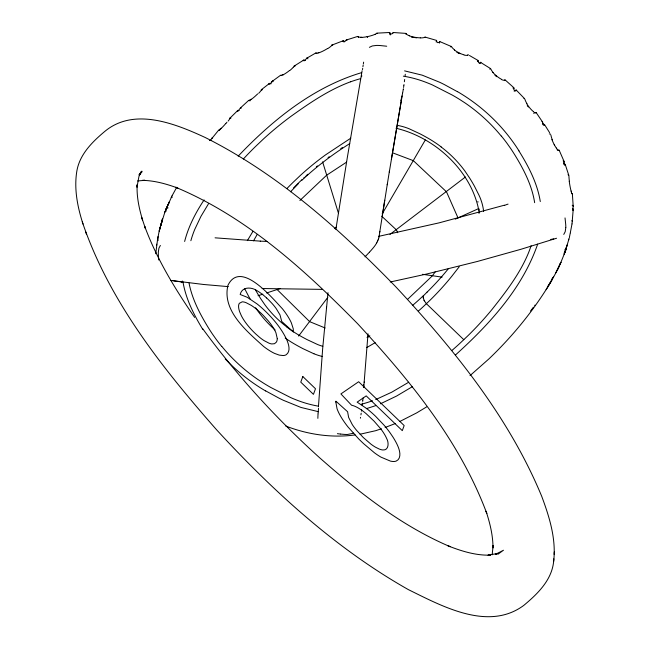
<?xml version="1.0" encoding="UTF-8"?>
<svg xmlns="http://www.w3.org/2000/svg" width="649" height="649" viewBox="0 0 649 649"><rect width="100%" height="100%" fill="white"/><g stroke="black" fill="none" stroke-linecap="round" stroke-linejoin="round"><path stroke-width="0.97" d="M565.79 227.596L565.198 231.709L563.762 234.427M542.645 122.88L543.359 125.046L544.397 125.176M573.132 206.65L573.099 205.822L572.199 205.198M572.012 223.873L573.213 209.44L572.645 208.67M318.432 406.834L322.667 348.618L327.988 292.675M318.026 414.176L317.888 417.072A47.839 45.065 20.2 0 0 317.872 418.362M363.805 387.607L364.17 381.969M82.277 221.836C108.991 300.982 162.185 367.878 216.652 429.865C273.091 491.155 335.565 548.446 408.432 589.657C442.229 606.255 488.308 631.607 523.735 605.436C537.494 593.973 551.837 580.165 553.662 561.336C556.298 539.019 549.443 517.066 541.745 496.396C508.938 417.015 453.854 349.138 395.793 286.809C339.459 228.902 277.837 173.964 205.149 137.474C174.759 123.432 133.516 106.874 104.246 131.877C91.996 142.18 79.681 154.543 76.858 171.003C73.881 188.867 77.531 207.063 83.023 224.075M318.051 413.746L318.513 408.383M364.154 382.245L368.007 333.829M477.891 61.152L478.808 62.872L480.536 62.921M553.662 561.336L553.84 558.813M554.116 554.384L554.287 551.901M436.444 41.171L437.604 42.656L439.454 42.242M560.387 263.591L564.906 252.437L569.287 237.899M513.773 88.507C513.521 89.578 514.933 91.769 516.044 90.69A21.36 5.946 35 0 0 516.085 90.487M155.728 253.718L157.95 236.609M363.042 398.048L362.815 400.23M326.406 308.348L326.528 307.196M367.553 37.561L367.618 36.952M362.783 400.547L362.686 401.415M405.292 74.254L405.13 75.706M361.615 76.744L361.753 75.6M362.483 403.159L362.385 404.027M362.239 405.211L362.345 404.343M404.668 79.47L404.376 81.742M362.515 69.621L362.694 68.332M361.647 409.844L361.469 411.142M403.994 84.532L403.873 85.4M563.949 162.12C563.754 162.875 563.973 165.755 565.052 165.008M403.832 85.676L403.564 87.445M362.921 66.733L363.172 65.014M361.185 413.17L360.933 414.889M378.708 238.224L378.911 237.534A33.926 4.811 -46.1 0 0 379.024 236.893L379.868 231.36M335.874 229.365L347.272 157.829L362.11 70.749M379.746 232.131L387.315 184.17M382.212 216.255L384.735 200.233M363.359 63.845L363.635 62.142M403.297 89.181L403.37 88.743M387.218 184.762L389.441 171.085M403.256 89.416L402.64 92.953M389.278 172.05L402.12 95.963M391.355 159.419L401.634 98.737M303.521 60.503C303.886 61.679 305.833 59.554 306.158 58.905M156.49 245.557L156.717 244.186M360.536 417.331L360.39 418.183M343.053 41.276C343.345 42.696 345.625 41.106 346.014 40.287M513.805 88.272L513.87 87.729L505.125 79.924L504.549 80.151M542.718 122.255L536.179 112.602L534.76 112.739M492.145 554.798L493.167 545.436L492.989 547.918C493.013 535.376 489.946 523.078 486.06 511.242L486.799 513.432C459.76 440.931 409.543 379.811 357.558 323.648C304.422 269.676 246.433 216.798 175.692 187.261M563.997 161.852L564.038 161.203L563.129 160.83M571.996 223.986L570.293 232.886M402.599 93.196L401.796 97.001A49.527 46.663 20.2 0 1 400.831 100.441M573.205 206.285L572.361 193.751A9.362 1.006 80.9 0 1 571.331 192.209M570.211 233.275L569.424 237.234M477.94 60.868L478.013 60.43L469.446 55.481M573.026 207.128L572.929 210.308M573.213 209.44L573.083 209.976M164.724 212.247A21.547 0.568 -57 0 0 164.805 212.15L172.001 195.917M436.485 40.944L436.623 40.433L425.038 37.066M565.328 251.082L564.906 249.573M489.735 69.119L490.498 68.567L480.771 62.523M563.819 163.864L565.028 164.092L565.157 164.757M451.298 46.493L439.811 41.577L439.324 43.142M184.632 241.469C188.421 226.542 195.617 212.702 204.094 199.916M160.473 226.193L164.984 211.874M269.238 83.867C269.562 84.962 271.331 82.666 271.655 82.05M537.656 244.154C522.445 288.326 489.541 324.208 455.42 355.044M436.623 40.441L436.136 41.998M378.683 238.288L378.416 239.051M564.735 252.932L566.455 247.869M343.102 41.082L343.556 40.627L344.643 41.771M544.527 124.892L544.43 124.413L542.921 124.649M378.391 239.124L378.083 239.927M450.828 47.02L451.258 46.347M237.566 110.882L237.956 110.298L239.124 110.435M378.051 240L377.694 240.844M303.594 60.284L304.097 59.903L305.176 60.511M456.855 52.399L460.222 53.68M458.445 53.267L458.697 52.691M377.653 240.925L377.231 241.842M269.319 83.664L269.87 83.259L271.095 83.77M564.176 254.416L564.095 252.956M516.142 90.519L516.174 89.992L514.154 91.144M439.811 41.577L439.576 42.047M555.82 272.807L560.971 262.269L557.304 269.854A9.24 0.836 -62.9 0 1 556.866 270.779M166.168 208.783L168.05 207.858M427.074 292.123L423.326 295.895A17.012 5.16 46.5 0 0 423.164 297.234L424.032 300.203M253.532 240.844L257.207 234.394M165.081 211.696L166.339 210.901M176.739 187.269L172.074 195.779M496.169 76.696L496.469 76.144L494.944 75.219M247.366 240.625L252.923 231.393M219.646 130.408L218.494 130.335L210.211 140.541M306.352 58.572L306.896 58.207L307.983 58.816M271.809 81.782L273.213 81.587M425.322 139.949L382.156 213.919M239.976 108.521L241.298 108.067M346.152 40.068L357.664 36.433L358.613 37.285M181.379 282.648L182.345 281.017M547.383 287.109L553.67 276.701M546.134 289.681L552.396 279.33M551.674 280.538C534.614 309.37 513.245 335.598 489.078 358.767L470.022 375.609M392.645 33.14L393.294 32.807M208.402 203.924L200.939 216.377L194.676 229.584A116.139 109.405 20.2 0 0 190.863 240.706M239.473 109.348L238.345 110.719M435.179 271.882L432.226 275.971L407.507 299.44M327.818 297.323L298.629 336.052M459.224 266.731L451.858 276.198A308.859 290.963 20.2 0 1 430.068 300.195L422.702 307.172A308.819 290.922 20.2 0 1 418.386 311.058M479.708 63.432L480.828 62.174M160.368 245.444L158.908 248.194L158.315 252.266A41.414 39.013 20.2 0 0 158.388 255.479L158.64 258.537M477.38 60.974L477.948 60.406M467.564 55.433L468.132 54.808M369.614 251.99L369.687 251.909A22.829 3.237 -46.1 0 0 370.798 250.692L372.777 248.421A11.601 1.647 -46.1 0 0 374.595 246.133L374.724 245.963A14.513 2.061 -46.1 0 0 375.803 244.397L375.885 244.267A23.981 3.399 -46.1 0 0 376.598 243.059M238.175 156.141C272.499 120.097 313.24 87.023 361.542 72.664M369.419 252.201L365.655 256.185M290.582 191.771L298.199 183.837M365.03 256.842L365.533 256.314M139.851 173.867L141.944 171.734L138.983 175.027L141.888 171.133L139.519 174.946L140.792 172.034L138.918 176.577L136.98 187.172L137.158 184.665C136.541 196.696 139.137 208.605 142.585 220.06L141.839 217.821L145.457 228.618L144.743 226.46C156.823 259.016 175.003 288.902 194.635 317.402M237.769 110.476L229.908 118.191A3.789 1.541 72.6 0 0 229.77 118.402M302.077 179.546L298.946 182.572A302.645 285.114 20.2 0 0 293.445 188.105M451.907 350.484A360.698 339.792 20.2 0 0 459.492 343.743L468.043 335.622A360.755 339.849 20.2 0 0 491.966 309.516C505.887 291.945 519.817 273.854 528.448 252.98A116.139 109.405 20.2 0 0 531.101 245.671M299.895 200.509L326.577 175.254L346.582 162.136M423.489 295.579L419.846 298.97A302.58 285.049 20.2 0 1 412.391 305.574M334.77 228.553L336.223 227.182M238.191 110.874L237.518 111.287M303.886 177.834L304.34 177.412M301.777 180.381C316.485 166.558 332.645 154.324 349.746 143.607M305.257 176.569L305.711 176.147M211.671 138.172L212.637 137.921M240.146 108.213L248.608 100.473L250.084 100.822M209.659 140.573L211.079 140.468M497.929 554.246L503.47 550.23L495.309 554.465L498.27 553.362L487.983 555.171L490.506 555.13C475.831 555.633 461.544 551.147 448.037 545.85L450.179 546.693C401.398 525.958 359.222 492.648 319.73 457.853C276.482 418.808 236.934 375.56 202.537 328.508M392.231 33.634L390.828 34.146L389.53 33.772M269.424 83.445L261.377 89.692L262.553 89.749M465.422 176.999L389.944 234.427M369.386 47.336L372.283 45.957L376.59 45.422A41.414 39.013 20.2 0 1 379.908 45.519L386.715 46.225M271.955 81.539L280.473 75.333A9.524 1.355 -31.6 0 0 283.353 74.448M229.908 118.191L230.963 118.077M340.766 148.653L342.396 147.558M505.052 79.981L505.068 79.973A9.467 2.604 39.2 0 1 501.628 79.592M412.391 386.666L396.571 396.052L380.444 403.792M408.692 382.245L391.72 392.199L375.714 399.581M294.102 66.182A3.789 1.322 84.7 0 1 294.257 66.011L303.7 60.065M375.163 342.68L366.677 347.613M426.62 406.899L416.707 412.878L399.638 421.574M350.809 138.164L325.709 154.762A308.851 290.955 20.2 0 0 300.414 175.384L293.064 182.369A308.9 291.003 20.2 0 0 286.955 188.535M306.458 58.386L315.795 52.975L317.004 53.502M369.857 335.825L367.991 336.912M294.248 65.987L295.165 66.011M512.921 88.021L513.757 87.664M367.026 337.423L368.754 336.466M332.726 45.195L331.947 45.073L343.556 40.627M353.762 433.175L347.556 434.473A41.414 39.013 20.2 0 1 344.197 434.384L340.579 434.067M455.257 219.143L478.272 208.759M395.184 423.586L385.117 427.496M171.231 197.377L172.326 197.207M350.622 81.766C328.986 89.732 309.792 102.891 291.166 116.195A360.714 339.808 20.2 0 0 263.632 138.813L255.081 146.934A360.763 339.865 20.2 0 0 243.326 159.046M375.722 405.625L366.304 408.692M266.642 292.967L280.027 288.586M381.369 428.77L375.747 430.676L360.09 434.213M556.566 238.248L521.204 249.2L477.413 261.45L426.985 273.951L390.227 281.999M258.034 295.717L262.813 294.184M523.962 98.437L524.506 98.591L516.174 89.992M504.46 205.181L439.057 222.867L378.464 236.406M549.289 133.872L550.466 134.075A3.716 1.022 -59 0 1 550.539 134.246M553.719 238.889L552.51 239.124M366.507 36.79L366.62 36.774A10.546 2.369 -12.1 0 0 370.847 35.8A9.995 2.263 -12.1 0 0 371.836 35.508A9.646 2.182 -12.1 0 0 374.676 34.454A9.143 2.069 -12.1 0 0 375.138 34.243M552.072 239.205L550.741 239.432M137.612 180.933L144.938 180.333L142.431 180.373C154.632 180.56 166.501 183.943 177.875 188.121M355.157 434.911C331.753 438.14 307.723 434.538 285.771 426.044M541.98 121.655L542.605 121.647M280.473 75.333L281.374 75.568M557.272 149.992L559.17 150.195L564.07 161.439M390.138 33.732L389.773 32.482L376.858 33.156L377.394 33.537M322.147 289.381L262.123 288.529M393.148 32.507L405.73 33.375L405.893 34.072M411.344 37.107L416.69 37.829M260.273 241.144L266.917 241.42M260.468 241.152L215.062 237.826M228.359 286.631L203.632 284.481L170.744 280.433M171.044 280.538L171.49 280.587M340.352 434.043L337.391 433.678M442.107 277.131L422.442 274.3M396.012 128.251C434.798 137.288 471.125 170.614 478.8 210.357M174.216 280.928L181.542 281.934M404.578 70.871L422.223 75.17L439.803 82.326A209.773 197.62 20.2 0 1 444.403 84.597L457.415 91.687M318.537 411.717L300.893 407.418L283.313 400.263A209.773 197.62 20.2 0 1 278.713 397.991L265.701 390.901M568.021 174.686L568.759 175.214A3.691 1.314 -45.3 0 1 568.824 175.449M392.613 152.831L413.332 160.652L446.52 191.853L458.024 217.959M325.181 327.996L309.678 321.661L277.164 289.6M313.929 353.778L302.929 348.643A188.34 177.428 20.2 0 1 294.865 344.23L293.616 343.491A128.51 121.063 20.2 0 1 290.565 341.642L287.069 339.354A108.967 102.656 20.2 0 1 285.179 338.04M571.477 193.207L572.361 193.751M346.704 39.573L347.207 39.978M389.773 32.482L389.424 33.107A18.042 5.143 12.9 0 0 389.441 33.286M571.891 220.628L572.418 221.398A3.691 1.655 -23.4 0 1 572.434 221.658M381.863 216.344L396.45 229.941L397.699 232.707M527.223 105.763L528.497 106.98M463.808 339.711L426.409 303.708L424.332 300.803M568.419 239.181L568.84 239.765M255.576 307.748L258.326 311.682A114.386 107.758 20.2 0 0 275.119 329.976M544.43 124.413L549.622 132.672M518.916 150.909C528.619 166.509 537.34 183.213 540.293 201.547M202.715 329.294C193.775 314.595 185.825 298.897 182.953 281.771M424.024 300.211L424.332 300.803M244.754 288.829L248.721 296.463A188.169 177.266 20.2 0 0 250.319 299.262M565.238 164.473L568.759 175.214M85.66 231.92L86.382 234.078M338.307 212.767L322.61 161.869M357.664 36.514L357.672 36.531A9.419 2.093 -10.7 0 0 361.274 37.228M423.229 297.786L423.351 298.37M189.046 283.134C192.112 298.889 199.6 313.353 207.883 326.95A187.561 176.69 20.2 0 0 212.539 334.186L216.028 339.135A159.029 149.814 20.2 0 0 221.731 346.461M534.646 202.666C532.026 185.687 524.1 170.119 515.241 155.614A187.561 176.69 20.2 0 0 510.585 148.378L507.096 143.421A159.029 149.814 20.2 0 0 501.393 136.095M565.028 217.918L565.717 224.424A41.414 39.013 20.2 0 1 565.798 227.596M158.81 260.014L158.689 258.935M363.554 384.395L363.602 385.157A50.622 47.685 20.2 0 1 363.675 386.934M448.443 268.621A302.604 285.065 20.2 0 1 427.083 292.131M479.076 208.897A39.232 36.961 20.2 0 1 479.019 213.391M477.875 201.506A47.904 45.13 20.2 0 1 478.021 202.09M306.693 175.238A302.612 285.073 20.2 0 1 307.748 174.281M316.347 166.834A302.612 285.073 20.2 0 1 317.442 165.925M328.061 157.61A302.612 285.073 20.2 0 1 329.213 156.758M255.511 289.949A175.644 165.471 20.2 0 0 260.638 298.581L264.711 304.543A108.278 101.998 20.2 0 0 287.118 327.169M287.069 327.226A103.353 97.366 20.2 0 0 291.904 330.73L295.206 332.88A122.361 115.271 20.2 0 0 298.118 334.657L299.319 335.363A180.828 170.354 20.2 0 0 307.107 339.622L317.515 344.489A47.547 44.789 20.2 0 0 322.772 346.298M483.61 211.436A45.398 42.769 20.2 0 0 483.481 210.138A54.865 51.693 20.2 0 0 479.003 195.219L474.403 186.101A188.169 177.266 20.2 0 0 469.844 178.361L464.798 170.874A114.386 107.758 20.2 0 0 441.133 146.974M441.182 146.909A108.975 102.656 20.2 0 0 436.055 143.21L432.559 140.922A128.502 121.063 20.2 0 0 429.516 139.064L428.259 138.334A188.348 177.428 20.2 0 0 420.195 133.921L409.195 128.786A53.745 50.63 20.2 0 0 397.837 125.468M322.537 356.52A53.745 50.63 20.2 0 1 313.938 353.754M501.312 136.16A166.136 156.506 20.2 0 0 465.146 103.013L459.979 99.654A186.807 175.984 20.2 0 0 452.434 95.152L432.477 84.978A135.698 127.837 20.2 0 0 426.247 82.423A105.998 99.857 20.2 0 0 403.345 76.152M350.63 81.798A116.236 109.503 20.2 0 1 360.276 78.74M221.82 346.404A166.136 156.506 20.2 0 0 257.978 379.551L263.145 382.902A186.807 175.984 20.2 0 0 270.69 387.412L290.647 397.577A135.698 127.837 20.2 0 0 296.877 400.141A105.998 99.857 20.2 0 0 317.848 406.071M372.494 400.766A116.236 109.494 20.2 0 1 361.501 404.173M265.652 390.974A174.557 164.44 20.2 0 1 225.227 358.929M457.464 91.614A174.557 164.44 20.2 0 1 518.989 150.868M251.139 99.208A9.613 1.087 -37.5 0 1 248.754 100.392M251.139 99.467A8.786 1.144 -41.8 0 1 250.287 100.019M251.114 99.484A8.372 1.176 -42.5 0 0 256.923 94.592A8.624 1.16 -42.9 0 0 257.702 93.886M261.782 89.367A9.557 1.184 -43.1 0 1 258.691 93.318M261.231 89.895A3.78 1.42 79.3 0 1 261.385 89.716M283.183 74.805A8.559 1.412 -36.3 0 1 282.583 75.097M289.535 70.498A8.307 1.436 -36.8 0 1 283.224 74.765M292.877 67.707A8.989 1.501 -37.2 0 1 289.884 70.465M294.581 65.776A10.035 1.233 -38.7 0 1 293.218 67.439M318.967 52.601A9.475 1.598 -25.5 0 1 315.844 53.015M318.497 52.934A9.354 1.744 -28.7 0 0 326.609 49.081A9.248 1.704 -29 0 0 327.542 48.545M332.085 45.073A9.443 1.687 -29.1 0 1 327.932 48.505M331.793 45.268A3.732 1.095 -83.9 0 1 331.947 45.114M361.793 37.35A10.011 2.312 -12.3 0 1 360.99 37.366M366.166 36.871A10.562 2.426 -12.2 0 1 361.753 37.374M375.284 34.243A9.232 2.052 -12.3 0 0 376.801 33.253A3.699 0.706 -65.2 0 0 376.663 33.367M406.104 33.48A13.191 1.882 -83.8 0 1 406.144 33.634M409.454 35.76A9.354 2.45 10.8 0 1 405.836 33.505M409.268 35.8A10.019 2.71 9.5 0 0 410.136 36.101A10.571 2.839 9.6 0 0 419.319 37.82A10.011 2.718 9.7 0 0 420.252 37.845M425.095 37.098A9.411 2.555 9.7 0 1 420.325 37.902M454.689 49.981A9.402 2.466 30.4 0 1 451.558 46.606M454.349 49.957A9.427 2.758 27.8 0 0 455.119 50.525A9.694 2.888 27.6 0 0 458.405 52.504A9.613 2.953 27.5 0 0 458.948 52.829A9.711 2.985 27.5 0 0 463.029 54.532A9.451 2.831 27.3 0 0 463.848 54.759M468.091 54.922A9.427 2.774 27.1 0 1 464.124 55.051M490.555 68.583A3.74 0.511 -81.9 0 1 490.612 68.705M493.094 72.477A9.451 2.304 42.2 0 1 490.887 69.029M501.377 79.227A9.305 2.539 39.8 0 1 492.818 72.372M524.53 98.551A3.756 0.803 -69.4 0 1 524.587 98.713M526.947 103.694A9.484 1.979 55.3 0 1 524.895 99.183M533.6 111.742A9.289 2.263 53 0 1 526.639 103.54M536.106 112.65A9.443 2.28 52.3 0 1 533.778 112.09M533.762 113.575A13.491 2.807 -34.1 0 1 533.989 113.494M552.283 139.835A9.427 1.541 67.2 0 1 550.896 135M551.926 139.551A9.435 1.963 64.7 0 0 552.283 140.444A9.678 2.109 64.6 0 0 556.371 148.11M554.506 145.092A9.621 2.117 64.6 0 1 554.214 144.549M556.842 148.694A9.419 1.971 64.3 0 1 556.363 148.061M559.114 150.252A9.411 1.923 64 0 1 556.98 149.148M569.4 181.533A9.402 0.876 81.7 0 1 568.938 176.179M569.246 181.274A10.003 1.095 80.7 0 0 569.384 182.28A10.571 1.128 80.7 0 0 571.104 191.131M571.298 191.78A10.019 1.071 80.9 0 1 571.104 191.057M559.965 263.851A9.451 1.233 -61 0 1 557.734 269.497M556.899 270.763A9.337 0.795 -62.9 0 1 552.526 278.591M553.005 277.374A9.467 0.811 -63.3 0 1 551.528 279.532M534.987 305.103A8.964 1.347 -53.9 0 1 534.76 305.452M533.356 307.245A8.307 0.9 -54.9 0 1 530.558 310.952M158.032 240.333A9.216 1.022 -75.5 0 1 157.926 240.187M157.95 240.089A9.135 1.006 -76.5 0 1 157.926 239.927A9.646 1.055 -76.7 0 1 157.983 238.215A10.003 1.095 -76.7 0 1 158.032 237.696M158.105 237.112A10.562 1.168 -76.6 0 1 158.64 233.891L158.721 233.486A10.595 1.152 -76.6 0 1 159.751 228.813M159.768 228.837A10.027 1.038 -76.6 0 1 160.019 227.864M160.06 228.034A9.419 0.982 -76.6 0 1 161.804 222.429M161.861 222.153A3.699 1.833 46.8 0 1 161.934 222.007M221.195 128.194A9.557 0.771 -43.6 0 1 218.851 129.987M220.587 129.021A8.648 0.868 -48.2 0 1 220.108 129.451M225.787 123.488A8.413 0.9 -48.6 0 1 220.636 128.948M226.931 122.215A8.794 0.892 -49 0 1 225.941 123.432M230.403 117.647A9.597 0.827 -49.2 0 1 228.148 121.095M165.893 210.154A21.652 2.296 -78.7 0 1 166.022 209.838M565.685 250.522A21.547 2.572 -58.9 0 1 565.652 250.757M572.962 209.01A10.068 0.941 89.6 0 1 572.889 209.457M572.986 209.668A18.042 2.361 79 0 1 572.962 209.805M564.103 163.021A21.774 2.32 83.5 0 1 564.135 162.704M564.979 164.578A21.604 4.592 61.1 0 1 564.922 164.797M543.343 124.243A21.539 3.407 72.9 0 1 543.335 123.772M542.767 123.099A12.826 2.523 66.1 0 1 542.767 122.88M544.187 124.632A22.845 5.744 48.3 0 1 544.154 124.924M513.951 88.751A21.352 4.681 58.5 0 1 513.967 88.499M478.313 61.533A22.845 5.76 47.1 0 1 478.297 61.201M480.698 62.572A22.772 6.571 21.5 0 1 480.649 62.839M436.566 41.236A21.612 6.092 32.4 0 1 436.574 40.992M439.665 42.063A21.766 6.165 8.5 0 1 439.584 42.266M390.122 33.943A22.78 2.718 -89.3 0 1 390.26 34.965M389.749 33.716A8.972 2.58 4.6 0 1 389.473 33.277M392.54 33.634A10.059 2.831 -3.7 0 0 392.718 33.302A18.018 4.194 -14.4 0 0 392.791 33.14M342.972 41.285A21.652 5.387 -8.9 0 1 342.997 41.098M346.55 39.84A21.547 3.561 -31.8 0 1 346.461 40.035M303.278 60.584A22.399 4.689 -20 0 1 303.261 60.398M307.196 57.793A22.228 2.231 -44.1 0 1 307.196 57.915M268.937 84.013A22.423 4.21 -25.5 0 1 268.921 83.843M272.685 80.744A22.447 1.533 -49.7 0 1 272.75 80.768M237.712 111.084A8.745 1.184 -39.2 0 1 237.388 111.109M240.317 108.278A9.792 0.965 -47.7 0 1 240.3 108.472M182.58 281.966A4.624 4.413 -27.8 0 1 181.249 281.828M266.634 297.98A24.719 7.512 46.5 0 0 257.385 290.906C251.869 286.947 242.101 286.282 240.171 294.484L247.269 297.307L257.012 303.886A38.591 11.731 46.5 0 1 263.681 309.605C272.896 318.278 281.309 328.134 286.72 339.67C288.667 344.157 291.028 351.369 286.112 354.792A50.119 15.235 46.5 0 1 283.134 355.547L279.216 355.1L274.624 353.429A37.358 11.357 46.5 0 1 269.392 350.525A38.502 11.706 46.5 0 1 263.672 346.509C246.871 331.282 221.877 310.782 227.913 285.382C240.519 259.373 272.077 297.923 282.356 308.705A33.545 10.197 46.5 0 1 287.677 316.12A33.44 10.165 46.5 0 1 291.369 322.894L293.226 328.702L293.445 332.045L281.739 321.458L279.995 314.87L276.174 308.551A21.028 6.393 46.5 0 0 272.085 303.497L268.881 300.13A27.258 8.291 46.5 0 0 266.634 297.98M378.692 236.358A7.788 1.103 -46.1 0 1 378.797 236.366L378.911 236.431A17.896 2.539 -46.1 0 1 379.016 236.853M377.191 241.931A39.411 5.59 -46.1 0 1 376.663 242.953M504.654 205.392A23.591 22.228 20.2 0 1 508.07 204.119M173.608 280.725A47.839 45.065 20.2 0 1 173.153 280.709M335.825 401.974L337.034 408.716A37.48 11.398 46.5 0 0 340.409 415.887A39.362 11.966 46.5 0 0 342.023 418.564A37.731 11.471 46.5 0 0 348.034 427.001L358.629 438.829A59.27 18.018 46.5 0 0 363.675 443.721L374.505 452.848A38.948 11.844 46.5 0 0 380.995 457.139L390.414 461.098A47.458 14.424 46.5 0 0 396.19 461.074C400.766 459.127 400.311 453.01 398.957 449.1A40.003 12.161 46.5 0 0 396.239 442.715L395.476 441.304A44.035 13.386 46.5 0 0 392.84 436.882L389.814 432.453A36.758 11.179 46.5 0 0 383.965 425.095L375.609 416.317A38.526 11.714 46.5 0 0 366.417 408.367L357.153 402.137L366.198 395.882L402.291 430.644L404.165 425.557L358.654 381.734L340.903 393.919L351.571 405.227A29.473 8.956 46.5 0 1 359.781 408.911A25.571 7.772 46.5 0 1 366.32 413.811L374.084 421.169L380.687 428.754A24.159 7.342 46.5 0 1 384.2 433.84A25.571 7.772 46.5 0 1 386.658 438.513C388.929 442.277 389.043 450.471 382.918 449.984A29.01 8.818 46.5 0 1 379.178 449.011L375.649 447.283A25.335 7.707 46.5 0 1 370.847 444.062L363.367 437.596L356.747 430.547A23.202 7.058 46.5 0 1 352.277 424.568L348.61 417.372L347.604 411.742L335.898 401.163L335.825 401.974M277.285 338.729L277.034 340.538A51.879 15.771 46.5 0 1 276.369 342.112L274.527 343.702L271.801 343.946A26.276 7.991 46.5 0 1 268.97 343.159L264.078 340.611A22.48 6.831 46.5 0 1 259.665 337.407L255.917 334.121A26.138 7.95 46.5 0 1 245.419 322.334A25.652 7.796 46.5 0 1 241.29 315.576L239.668 311.78A37.561 11.422 46.5 0 1 238.808 304.519A39.646 12.055 46.5 0 1 239.384 303.294L242.199 301.842A25.822 7.853 46.5 0 1 246.149 302.71L251.171 305.33A25.068 7.618 46.5 0 1 256.631 309.322L260.509 312.737A32.677 9.938 46.5 0 1 263.543 315.698L268.061 320.647A23.275 7.074 46.5 0 1 272.426 326.431L273.042 327.38A25.571 7.772 46.5 0 1 274.681 330.187A24.881 7.561 46.5 0 1 275.947 332.815L277.285 338.729M162.12 220.157L159.208 231.182L162.526 218.762L162.12 220.157M565.255 251.366L565.052 252.007L567.072 245.03L565.255 251.366M302.823 376.55L300.763 382.139L313.435 394.349L315.495 388.751L302.823 376.55M165.852 209.481L169.381 201.815L165.852 209.481M237.38 110.995A17.604 2.921 -30.7 0 0 237.364 111.084"/></g></svg>
